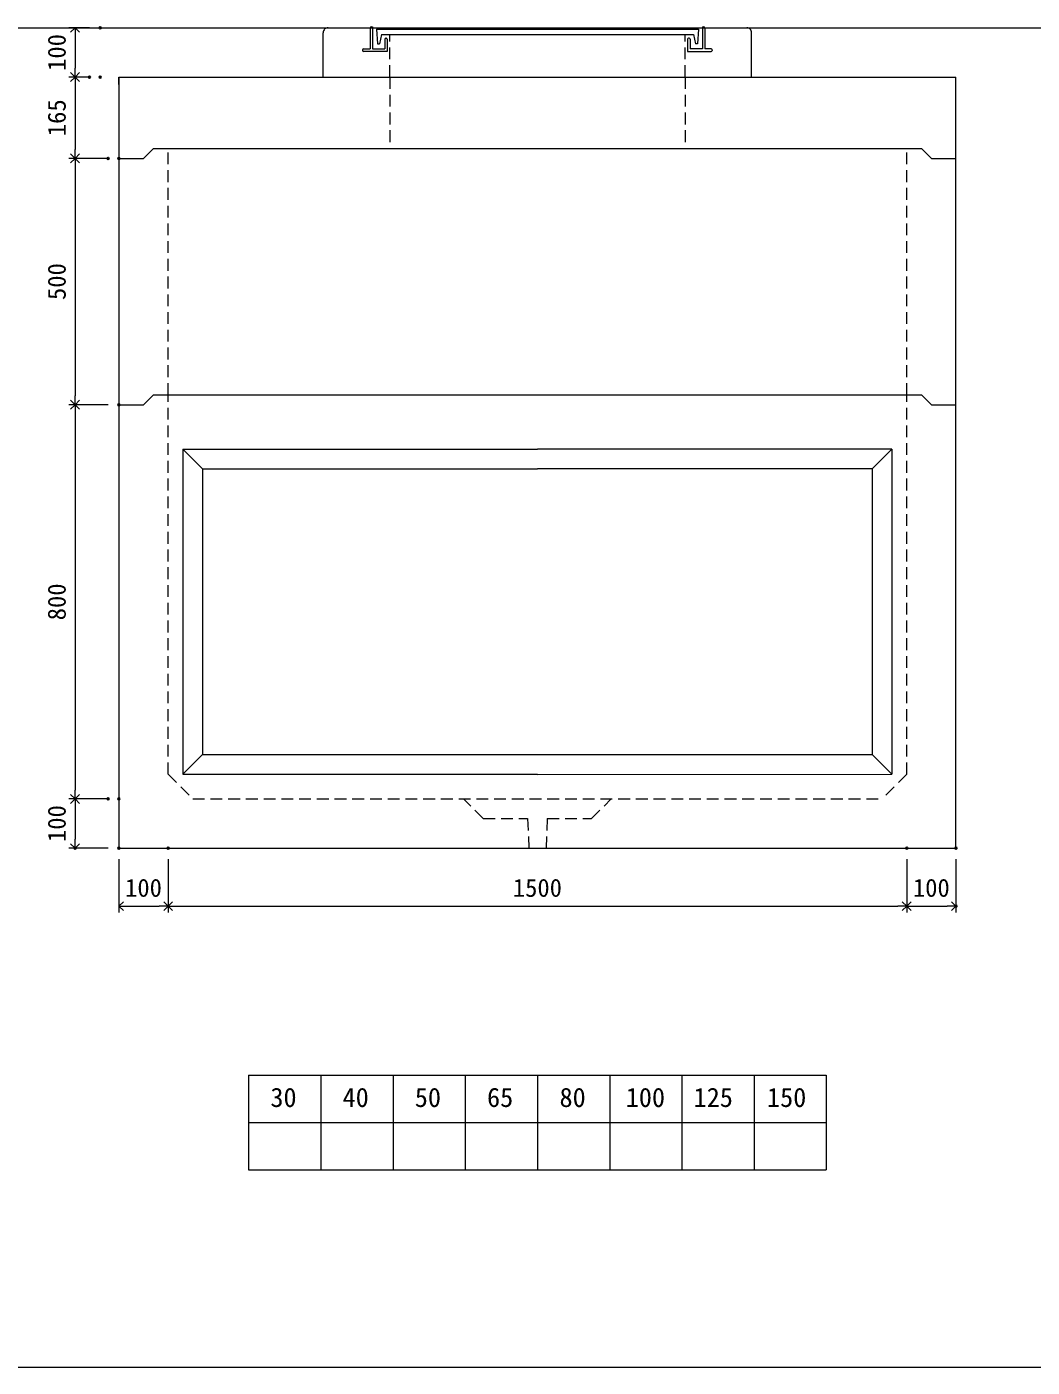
# Model space of a CAD drawing. Units: millimetres, scale not verified. Extents: x -6420 to 6420, y -2661 to 3039.
# Drawn here: x 2323 to 4365, y -2661 to 59 of the extents above; entities that cross this region are included whole.
import ezdxf
from ezdxf.enums import TextEntityAlignment as Align

# ---------------------------------------------------------------- set-up
doc = ezdxf.new("R2010")
doc.units = ezdxf.units.MM
doc.header["$LTSCALE"] = 20
doc.header["$PDMODE"] = 32
doc.header["$PDSIZE"] = 4
doc.linetypes.add('DASHED1', pattern=[1.8, 1.2, -0.6])
doc.layers.add('0-1_Defpoints', color=7, linetype='Continuous')
for name, color, linetype, lineweight in [('0-2_waku', 7, 'Continuous', 18), ('0-3_gaikei', 7, 'Continuous', 18), ('0-4_kakure', 7, 'DASHED1', 5), ('0-5_sunpou', 7, 'Continuous', 5), ('0-8_uchigawa', 6, 'Continuous', 18), ('0-A_futa', 3, 'Continuous', 18), ('0-B_GL', 4, 'Continuous', 18), ('0-D_文字１', 7, 'Continuous', 18)]:
    doc.layers.add(name, color=color, linetype=linetype, lineweight=lineweight)
doc.styles.add('ＭＳ ゴシック', font='')
doc.styles.get('ＭＳ ゴシック').set_extended_font_data('MS Gothic')

# ---------------------------------------------------------------- blocks, each defined once
blk = doc.blocks.new('_Open90')
at = {"layer": '0-5_sunpou'}
blk.add_line((0, 0), (-1, 0), dxfattribs=at)
blk.add_lwpolyline([(-0.5, 0.5), (0, 0), (-0.5, -0.5)], dxfattribs=at)
blk = doc.blocks.new('D54')
at = {"layer": '0-1_Defpoints'}
for p in [(5033.38, 2545.18), (5004.21, 2380.18), (5071.24, 2380.18)]:
    blk.add_point(p, dxfattribs=at)
at = {"layer": '0-5_sunpou'}
for p, q in [((5011.38, 2545.18), (4991.21, 2545.18)), ((5004.21, 2527.18), (5004.21, 2398.18)), ((5049.24, 2380.18), (4991.21, 2380.18))]:
    blk.add_line(p, q, dxfattribs=at)
at = {"layer": '0-5_sunpou', "xscale": 18, "yscale": 18}
for p, rotation in [((5004.21, 2545.18), 90), ((5004.21, 2380.18), 270)]:
    blk.add_blockref('_Open90', p, dxfattribs=dict(at, rotation=rotation))
at = {"layer": '0-5_sunpou', "style": 'ＭＳ ゴシック'}
blk.add_text('165', height=36.66, rotation=90, dxfattribs=at).set_placement((4996.21, 2425.18), align=Align.BOTTOM_LEFT)
blk = doc.blocks.new('D55')
at = {"layer": '0-1_Defpoints'}
for p in [(5033.38, 2545.18), (5004.21, 2380.18), (5071.24, 2380.18)]:
    blk.add_point(p, dxfattribs=at)
at = {"layer": '0-5_sunpou'}
for p, q in [((5011.38, 2545.18), (4991.21, 2545.18)), ((5004.21, 2527.18), (5004.21, 2398.18)), ((5049.24, 2380.18), (4991.21, 2380.18))]:
    blk.add_line(p, q, dxfattribs=at)
at = {"layer": '0-5_sunpou', "xscale": 18, "yscale": 18}
for p, rotation in [((5004.21, 2545.18), 90), ((5004.21, 2380.18), 270)]:
    blk.add_blockref('_Open90', p, dxfattribs=dict(at, rotation=rotation))
at = {"layer": '0-5_sunpou', "style": 'ＭＳ ゴシック'}
blk.add_text('165', height=36.66, rotation=90, dxfattribs=at).set_placement((4996.21, 2425.18), align=Align.BOTTOM_LEFT)
blk = doc.blocks.new('D78')
at = {"layer": '0-1_Defpoints'}
for p in [(5093.24, 2380.18), (5004.21, 1880.18), (5093.24, 1880.18)]:
    blk.add_point(p, dxfattribs=at)
at = {"layer": '0-5_sunpou'}
for p, q in [((5071.24, 2380.18), (4991.21, 2380.18)), ((5004.21, 2362.18), (5004.21, 1898.18)), ((5071.24, 1880.18), (4991.21, 1880.18))]:
    blk.add_line(p, q, dxfattribs=at)
at = {"layer": '0-5_sunpou', "xscale": 18, "yscale": 18}
for p, rotation in [((5004.21, 2380.18), 90), ((5004.21, 1880.18), 270)]:
    blk.add_blockref('_Open90', p, dxfattribs=dict(at, rotation=rotation))
at = {"layer": '0-5_sunpou', "style": 'ＭＳ ゴシック'}
blk.add_text('500', height=36.66, rotation=90, dxfattribs=at).set_placement((4996.21, 2092.68), align=Align.BOTTOM_LEFT)
blk = doc.blocks.new('D63')
at = {"layer": '0-1_Defpoints'}
for p in [(5093.24, 1880.18), (5004.21, 1080.18), (5093.24, 1080.18)]:
    blk.add_point(p, dxfattribs=at)
at = {"layer": '0-5_sunpou'}
for p, q in [((5071.24, 1880.18), (4991.21, 1880.18)), ((5004.21, 1862.18), (5004.21, 1098.18)), ((5071.24, 1080.18), (4991.21, 1080.18))]:
    blk.add_line(p, q, dxfattribs=at)
at = {"layer": '0-5_sunpou', "xscale": 18, "yscale": 18}
for p, rotation in [((5004.21, 1880.18), 90), ((5004.21, 1080.18), 270)]:
    blk.add_blockref('_Open90', p, dxfattribs=dict(at, rotation=rotation))
at = {"layer": '0-5_sunpou', "style": 'ＭＳ ゴシック'}
blk.add_text('800', height=36.66, rotation=90, dxfattribs=at).set_placement((4996.21, 1442.68), align=Align.BOTTOM_LEFT)
blk = doc.blocks.new('D64')
at = {"layer": '0-1_Defpoints'}
for p in [(5071.24, 1080.18), (5004.21, 980.18), (5093.24, 980.18)]:
    blk.add_point(p, dxfattribs=at)
at = {"layer": '0-5_sunpou'}
for p, q in [((5049.24, 1080.18), (4991.21, 1080.18)), ((5004.21, 1062.18), (5004.21, 998.18)), ((5071.24, 980.18), (4991.21, 980.18))]:
    blk.add_line(p, q, dxfattribs=at)
at = {"layer": '0-5_sunpou', "xscale": 18, "yscale": 18}
for p, rotation in [((5004.21, 1080.18), 90), ((5004.21, 980.18), 270)]:
    blk.add_blockref('_Open90', p, dxfattribs=dict(at, rotation=rotation))
at = {"layer": '0-5_sunpou', "style": 'ＭＳ ゴシック'}
blk.add_text('100', height=36.66, rotation=90, dxfattribs=at).set_placement((4996.21, 992.68), align=Align.BOTTOM_LEFT)
blk = doc.blocks.new('D65')
at = {"layer": '0-1_Defpoints'}
for p in [(5093.24, 980.18), (5193.24, 980.18), (5193.24, 862.47)]:
    blk.add_point(p, dxfattribs=at)
at = {"layer": '0-5_sunpou'}
for p, q in [((5093.24, 958.18), (5093.24, 849.47)), ((5193.24, 958.18), (5193.24, 849.47)), ((5111.24, 862.47), (5175.24, 862.47))]:
    blk.add_line(p, q, dxfattribs=at)
at = {"layer": '0-5_sunpou', "xscale": 18, "yscale": 18, "rotation": 180}
blk.add_blockref('_Open90', (5093.24, 862.47), dxfattribs=at)
at = {"layer": '0-5_sunpou', "xscale": 18, "yscale": 18}
blk.add_blockref('_Open90', (5193.24, 862.47), dxfattribs=at)
at = {"layer": '0-5_sunpou', "style": 'ＭＳ ゴシック'}
blk.add_text('100', height=36.66, dxfattribs=at).set_placement((5105.74, 870.47), align=Align.BOTTOM_LEFT)
blk = doc.blocks.new('D66')
at = {"layer": '0-1_Defpoints'}
for p in [(5193.24, 980.18), (6693.24, 980.18), (6693.24, 862.47)]:
    blk.add_point(p, dxfattribs=at)
at = {"layer": '0-5_sunpou'}
for p, q in [((5193.24, 958.18), (5193.24, 849.47)), ((6693.24, 958.18), (6693.24, 849.47)), ((5211.24, 862.47), (6675.24, 862.47))]:
    blk.add_line(p, q, dxfattribs=at)
at = {"layer": '0-5_sunpou', "xscale": 18, "yscale": 18, "rotation": 180}
blk.add_blockref('_Open90', (5193.24, 862.47), dxfattribs=at)
at = {"layer": '0-5_sunpou', "xscale": 18, "yscale": 18}
blk.add_blockref('_Open90', (6693.24, 862.47), dxfattribs=at)
at = {"layer": '0-5_sunpou', "style": 'ＭＳ ゴシック'}
blk.add_text('1500', height=36.66, dxfattribs=at).set_placement((5893.24, 870.47), align=Align.BOTTOM_LEFT)
blk = doc.blocks.new('D67')
at = {"layer": '0-1_Defpoints'}
for p in [(6693.24, 980.18), (6793.24, 980.18), (6793.24, 862.47)]:
    blk.add_point(p, dxfattribs=at)
at = {"layer": '0-5_sunpou'}
for p, q in [((6693.24, 958.18), (6693.24, 849.47)), ((6793.24, 958.18), (6793.24, 849.47)), ((6711.24, 862.47), (6775.24, 862.47))]:
    blk.add_line(p, q, dxfattribs=at)
at = {"layer": '0-5_sunpou', "xscale": 18, "yscale": 18, "rotation": 180}
blk.add_blockref('_Open90', (6693.24, 862.47), dxfattribs=at)
at = {"layer": '0-5_sunpou', "xscale": 18, "yscale": 18}
blk.add_blockref('_Open90', (6793.24, 862.47), dxfattribs=at)
at = {"layer": '0-5_sunpou', "style": 'ＭＳ ゴシック'}
blk.add_text('100', height=36.66, dxfattribs=at).set_placement((6705.74, 870.47), align=Align.BOTTOM_LEFT)
blk = doc.blocks.new('D58')
at = {"layer": '0-1_Defpoints'}
for p in [(5055.38, 2645.18), (5004.21, 2545.18), (5055.38, 2545.18)]:
    blk.add_point(p, dxfattribs=at)
at = {"layer": '0-5_sunpou'}
for p, q in [((5033.38, 2645.18), (4991.21, 2645.18)), ((5004.21, 2627.18), (5004.21, 2563.18)), ((5033.38, 2545.18), (4991.21, 2545.18))]:
    blk.add_line(p, q, dxfattribs=at)
at = {"layer": '0-5_sunpou', "xscale": 18, "yscale": 18}
for p, rotation in [((5004.21, 2645.18), 90), ((5004.21, 2545.18), 270)]:
    blk.add_blockref('_Open90', p, dxfattribs=dict(at, rotation=rotation))
at = {"layer": '0-5_sunpou', "style": 'ＭＳ ゴシック'}
blk.add_text('100', height=36.66, rotation=90, dxfattribs=at).set_placement((4996.21, 2557.68), align=Align.BOTTOM_LEFT)
blk = doc.blocks.new('D59')
at = {"layer": '0-1_Defpoints'}
for p in [(5055.38, 2645.18), (5004.21, 2545.18), (5055.38, 2545.18)]:
    blk.add_point(p, dxfattribs=at)
at = {"layer": '0-5_sunpou'}
for p, q in [((5033.38, 2645.18), (4991.21, 2645.18)), ((5004.21, 2627.18), (5004.21, 2563.18)), ((5033.38, 2545.18), (4991.21, 2545.18))]:
    blk.add_line(p, q, dxfattribs=at)
at = {"layer": '0-5_sunpou', "xscale": 18, "yscale": 18}
for p, rotation in [((5004.21, 2645.18), 90), ((5004.21, 2545.18), 270)]:
    blk.add_blockref('_Open90', p, dxfattribs=dict(at, rotation=rotation))
at = {"layer": '0-5_sunpou', "style": 'ＭＳ ゴシック'}
blk.add_text('100', height=36.66, rotation=90, dxfattribs=at).set_placement((4996.21, 2557.68), align=Align.BOTTOM_LEFT)

msp = doc.modelspace()

# ---------------------------------------------------------------- linework, layer by layer
at = {"layer": '0-2_waku'}
for p, q in [((2510, -708.13), (2510, -1608.13)), ((4210, -1608.13), (4210, -708.13)), ((2510, -1608.13), (4210, -1608.13)), ((2773.33, -2069.13), (2773.33, -2261.13)), ((2773.33, -2069.13), (2773.33, -2261.13)), ((2773.33, -2069.13), (2773.33, -2261.13)), ((2773.33, -2069.13), (2773.33, -2261.13)), ((2773.33, -2069.13), (3946.67, -2069.13)), ((2920, -2069.13), (2920, -2261.13)), ((3066.67, -2069.13), (3066.67, -2261.13)), ((3066.67, -2069.13), (3066.67, -2261.13)), ((3213.33, -2069.13), (3213.33, -2261.13)), ((3360, -2069.13), (3360, -2261.13)), ((3506.67, -2069.13), (3506.67, -2261.13)), ((3653.33, -2069.13), (3653.33, -2261.13)), ((3800, -2069.13), (3800, -2261.13)), ((3946.67, -2069.13), (3946.67, -2261.13)), ((2773.33, -2165.13), (3946.67, -2165.13)), ((2773.33, -2261.13), (3946.67, -2261.13)), ((-1740, -2661.48), (6420, -2661.48))]:
    msp.add_line(p, q, dxfattribs=at)
at = {"layer": '0-3_gaikei'}
for p, q in [((2935, 56.87), (3020, 56.87)), ((3700, 56.87), (3785, 56.87)), ((2925, -43.13), (2925, 46.87)), ((3795, -43.13), (3795, 46.87)), ((2510, -43.13), (2510, -708.13)), ((2510, -43.13), (4210, -43.13)), ((2510, -43.13), (4210, -43.13)), ((2510, -43.13), (4210, -43.13)), ((2510, -43.13), (4210, -43.13)), ((2510, -58.13), (2510, -43.13)), ((2925, -43.13), (3795, -43.13)), ((4210, -708.13), (4210, -43.13)), ((2580, -188.13), (2560, -208.13)), ((2580, -188.13), (2560, -208.13)), ((2580, -188.13), (2560, -208.13)), ((2580, -188.13), (2560, -208.13)), ((2580, -188.13), (2560, -208.13)), ((2580, -188.13), (2560, -208.13)), ((2580, -188.13), (2560, -208.13)), ((2580, -188.13), (2560, -208.13)), ((2580, -188.13), (2560, -208.13)), ((2580, -188.13), (2560, -208.13)), ((2580, -188.13), (2560, -208.13)), ((2580, -188.13), (2560, -208.13)), ((2580, -188.13), (2560, -208.13)), ((2580, -188.13), (2560, -208.13)), ((2580, -188.13), (4140, -188.13)), ((2580, -188.13), (4140, -188.13)), ((2580, -188.13), (4140, -188.13)), ((2580, -188.13), (4140, -188.13)), ((2580, -188.13), (4140, -188.13)), ((2580, -188.13), (4140, -188.13)), ((2580, -188.13), (4140, -188.13)), ((2580, -188.13), (4140, -188.13)), ((2580, -188.13), (4140, -188.13)), ((2580, -188.13), (4140, -188.13)), ((2580, -188.13), (4140, -188.13)), ((2580, -188.13), (4140, -188.13)), ((2580, -188.13), (4140, -188.13)), ((2580, -188.13), (4140, -188.13)), ((4140, -188.13), (4160, -208.13)), ((4140, -188.13), (4160, -208.13)), ((4140, -188.13), (4160, -208.13)), ((4140, -188.13), (4160, -208.13)), ((4140, -188.13), (4160, -208.13)), ((4140, -188.13), (4160, -208.13)), ((4140, -188.13), (4160, -208.13)), ((4140, -188.13), (4160, -208.13)), ((4140, -188.13), (4160, -208.13)), ((4140, -188.13), (4160, -208.13)), ((4140, -188.13), (4160, -208.13)), ((4140, -188.13), (4160, -208.13)), ((4140, -188.13), (4160, -208.13)), ((4140, -188.13), (4160, -208.13)), ((2510, -208.13), (2560, -208.13)), ((2510, -208.13), (2560, -208.13)), ((2510, -208.13), (2560, -208.13)), ((2510, -208.13), (2560, -208.13)), ((2510, -208.13), (2560, -208.13)), ((2510, -208.13), (2560, -208.13)), ((2510, -208.13), (2560, -208.13)), ((2510, -208.13), (2560, -208.13)), ((2510, -208.13), (2560, -208.13)), ((2510, -208.13), (2560, -208.13)), ((2510, -208.13), (2560, -208.13)), ((2510, -208.13), (2560, -208.13)), ((2510, -208.13), (2560, -208.13)), ((2510, -208.13), (2560, -208.13)), ((4160, -208.13), (4210, -208.13)), ((4160, -208.13), (4210, -208.13)), ((4160, -208.13), (4210, -208.13)), ((4160, -208.13), (4210, -208.13)), ((4160, -208.13), (4210, -208.13)), ((4160, -208.13), (4210, -208.13)), ((4160, -208.13), (4210, -208.13)), ((4160, -208.13), (4210, -208.13)), ((4160, -208.13), (4210, -208.13)), ((4160, -208.13), (4210, -208.13)), ((4160, -208.13), (4210, -208.13)), ((4160, -208.13), (4210, -208.13)), ((4160, -208.13), (4210, -208.13)), ((4160, -208.13), (4210, -208.13)), ((2580, -688.13), (2560, -708.13)), ((2580, -688.13), (2560, -708.13)), ((2580, -688.13), (2560, -708.13)), ((2580, -688.13), (2560, -708.13)), ((2580, -688.13), (2560, -708.13)), ((2580, -688.13), (2560, -708.13)), ((2580, -688.13), (2560, -708.13)), ((2580, -688.13), (2560, -708.13)), ((2580, -688.13), (2560, -708.13)), ((2580, -688.13), (2560, -708.13)), ((2580, -688.13), (2560, -708.13)), ((2580, -688.13), (2560, -708.13)), ((2580, -688.13), (2560, -708.13)), ((2580, -688.13), (2560, -708.13)), ((2580, -688.13), (2560, -708.13)), ((2580, -688.13), (2560, -708.13)), ((2580, -688.13), (2560, -708.13)), ((2580, -688.13), (2560, -708.13)), ((2580, -688.13), (2560, -708.13)), ((2580, -688.13), (2560, -708.13)), ((2580, -688.13), (4140, -688.13)), ((2580, -688.13), (4140, -688.13)), ((2580, -688.13), (4140, -688.13)), ((2580, -688.13), (4140, -688.13)), ((2580, -688.13), (4140, -688.13)), ((2580, -688.13), (4140, -688.13)), ((2580, -688.13), (4140, -688.13)), ((2580, -688.13), (4140, -688.13)), ((2580, -688.13), (4140, -688.13)), ((2580, -688.13), (4140, -688.13)), ((2580, -688.13), (4140, -688.13)), ((2580, -688.13), (4140, -688.13)), ((2580, -688.13), (4140, -688.13)), ((2580, -688.13), (4140, -688.13)), ((2580, -688.13), (4140, -688.13)), ((2580, -688.13), (4140, -688.13)), ((2580, -688.13), (4140, -688.13)), ((2580, -688.13), (4140, -688.13)), ((2580, -688.13), (4140, -688.13)), ((2580, -688.13), (4140, -688.13)), ((4140, -688.13), (4160, -708.13)), ((4140, -688.13), (4160, -708.13)), ((4140, -688.13), (4160, -708.13)), ((4140, -688.13), (4160, -708.13)), ((4140, -688.13), (4160, -708.13)), ((4140, -688.13), (4160, -708.13)), ((4140, -688.13), (4160, -708.13)), ((4140, -688.13), (4160, -708.13)), ((4140, -688.13), (4160, -708.13)), ((4140, -688.13), (4160, -708.13)), ((4140, -688.13), (4160, -708.13)), ((4140, -688.13), (4160, -708.13)), ((4140, -688.13), (4160, -708.13)), ((4140, -688.13), (4160, -708.13)), ((4140, -688.13), (4160, -708.13)), ((4140, -688.13), (4160, -708.13)), ((4140, -688.13), (4160, -708.13)), ((4140, -688.13), (4160, -708.13)), ((4140, -688.13), (4160, -708.13)), ((4140, -688.13), (4160, -708.13)), ((2510, -708.13), (2560, -708.13)), ((2510, -708.13), (2560, -708.13)), ((2510, -708.13), (2560, -708.13)), ((2510, -708.13), (2560, -708.13)), ((2510, -708.13), (2560, -708.13)), ((2510, -708.13), (2560, -708.13)), ((2510, -708.13), (2560, -708.13)), ((2510, -708.13), (2560, -708.13)), ((2510, -708.13), (2560, -708.13)), ((2510, -708.13), (2560, -708.13)), ((2510, -708.13), (2560, -708.13)), ((2510, -708.13), (2560, -708.13)), ((2510, -708.13), (2560, -708.13)), ((2510, -708.13), (2560, -708.13)), ((2510, -708.13), (2560, -708.13)), ((2510, -708.13), (2560, -708.13)), ((2510, -708.13), (2560, -708.13)), ((2510, -708.13), (2560, -708.13)), ((2510, -708.13), (2560, -708.13)), ((2510, -708.13), (2560, -708.13)), ((4160, -708.13), (4210, -708.13)), ((4160, -708.13), (4210, -708.13)), ((4160, -708.13), (4210, -708.13)), ((4160, -708.13), (4210, -708.13)), ((4160, -708.13), (4210, -708.13)), ((4160, -708.13), (4210, -708.13)), ((4160, -708.13), (4210, -708.13)), ((4160, -708.13), (4210, -708.13)), ((4160, -708.13), (4210, -708.13)), ((4160, -708.13), (4210, -708.13)), ((4160, -708.13), (4210, -708.13)), ((4160, -708.13), (4210, -708.13)), ((4160, -708.13), (4210, -708.13)), ((4160, -708.13), (4210, -708.13)), ((4160, -708.13), (4210, -708.13)), ((4160, -708.13), (4210, -708.13)), ((4160, -708.13), (4210, -708.13)), ((4160, -708.13), (4210, -708.13)), ((4160, -708.13), (4210, -708.13)), ((4160, -708.13), (4210, -708.13))]:
    msp.add_line(p, q, dxfattribs=at)
for centre, radius, start, end in [((2934.42, 47.45), 9.44, 86.47383, 183.52617), ((3785.33, 47.2), 9.68, 358.04251, 91.95749)]:
    msp.add_arc(centre, radius, start, end, dxfattribs=at)
at = {"layer": '0-4_kakure'}
for p, q in [((3060, -43.13), (3060, 43.37)), ((3660, -43.13), (3660, 43.37)), ((3060, -43.13), (3060, -188.13)), ((3660, -43.13), (3660, -188.13)), ((2610, -688.13), (2610, -188.13)), ((4110, -688.13), (4110, -188.13)), ((2610, -1458.13), (2610, -688.13)), ((4110, -1458.13), (4110, -688.13)), ((2610, -1458.13), (2660, -1508.13)), ((4110, -1458.13), (4060, -1508.13)), ((2660, -1508.13), (4060, -1508.13)), ((3250, -1548.13), (3210, -1508.13)), ((3250, -1548.13), (3340, -1548.13)), ((3340, -1548.13), (3342.5, -1608.13)), ((3380, -1548.13), (3377.5, -1608.13))]:
    msp.add_line(p, q, dxfattribs=at)
msp.add_lwpolyline([(3380, -1548.13), (3470, -1548.13), (3510, -1508.13)], dxfattribs=at)
at = {"layer": '0-8_uchigawa'}
for p, q in [((2640, -798.13), (3360, -798.13)), ((2640, -798.13), (2640, -1458.13)), ((2680, -838.13), (2640, -798.13)), ((4080, -798.13), (3360, -798.13)), ((4040, -838.13), (4080, -798.13)), ((4080, -798.13), (4080, -1458.13)), ((4080, -798.13), (4080, -1458.13)), ((2680, -838.13), (2680, -1418.13)), ((2680, -838.13), (3360, -838.13)), ((2680, -838.13), (3360, -838.13)), ((4040, -838.13), (3360, -838.13)), ((4040, -838.13), (4040, -1418.13)), ((2680, -1418.13), (2640, -1458.13)), ((2680, -1418.13), (3360, -1418.13)), ((2640, -1458.13), (3360, -1458.13)), ((3360.69, -1458.83), (4080, -1458.13))]:
    msp.add_line(p, q, dxfattribs=at)
msp.add_lwpolyline([(3360, -1418.13), (4040, -1418.13), (4080, -1458.13)], dxfattribs=at)
at = {"layer": '0-A_futa'}
for p, q in [((3020, 56.87), (3020, 13.87)), ((3022, 58.87), (3025, 58.87)), ((3025, 58.87), (3025, 13.87)), ((3695, 58.87), (3698, 58.87)), ((3695, 58.87), (3695, 13.87)), ((3700, 56.87), (3700, 13.87)), ((3032.81, 54.37), (3687.14, 54.37)), ((3032.81, 54.37), (3035.3, 24.37)), ((3043.33, 43.37), (3039.01, 24.37)), ((3043.33, 43.37), (3676.67, 43.37)), ((3050, 33.87), (3050, 13.87)), ((3052, 35.87), (3053, 35.87)), ((3055, 33.87), (3055, 8.87)), ((3665, 33.87), (3665, 8.87)), ((3668, 35.87), (3667, 35.87)), ((3670, 33.87), (3670, 13.87)), ((3676.67, 43.37), (3680.99, 24.37)), ((3687.14, 54.37), (3684.89, 24.37)), ((3005, 11.87), (3005, 10.87)), ((3007, 13.87), (3020, 13.87)), ((3055, 8.87), (3007, 8.87)), ((3025, 13.87), (3050, 13.87)), ((3035.3, 24.37), (3039.01, 24.37)), ((3665, 8.87), (3713, 8.87)), ((3695, 13.87), (3670, 13.87)), ((3684.89, 24.37), (3680.99, 24.37)), ((3713, 13.87), (3700, 13.87)), ((3715, 11.87), (3715, 10.87))]:
    msp.add_line(p, q, dxfattribs=at)
for centre, start, end in [((3022, 56.87), 90, 180), ((3698, 56.87), 0, 90), ((3052, 33.87), 90, 180), ((3053, 33.87), 0, 90), ((3667, 33.87), 90, 180), ((3668, 33.87), 0, 90), ((3007, 11.87), 90, 180), ((3007, 10.87), 180, 270), ((3713, 11.87), 0, 90), ((3713, 10.87), 270, 0)]:
    msp.add_arc(centre, 2, start, end, dxfattribs=at)
at = {"layer": '0-B_GL'}
msp.add_line((-1740, 56.87), (6420, 56.87), dxfattribs=at)

# ---------------------------------------------------------------- block references
at = {"layer": '0-5_sunpou'}
for name in ['D58', 'D59', 'D54', 'D55', 'D78', 'D63', 'D64', 'D65', 'D66', 'D67']:
    msp.add_blockref(name, (-2583.24, -2588.32), dxfattribs=at)

# ---------------------------------------------------------------- texts
at = {"layer": '0-D_文字１', "style": 'ＭＳ ゴシック'}
for s, p in [('30', (2817.59, -2145.13)), ('40', (2964.25, -2145.13)), ('50', (3110.92, -2145.13)), ('65', (3257.59, -2145.13)), ('80', (3404.8, -2145.13)), ('100', (3539.29, -2145.13)), ('125', (3677.14, -2145.13)), ('150', (3826.16, -2145.13))]:
    msp.add_text(s, height=39.1, dxfattribs=at).set_placement(p, align=Align.BOTTOM_LEFT)

doc.saveas('drawing.dxf')
